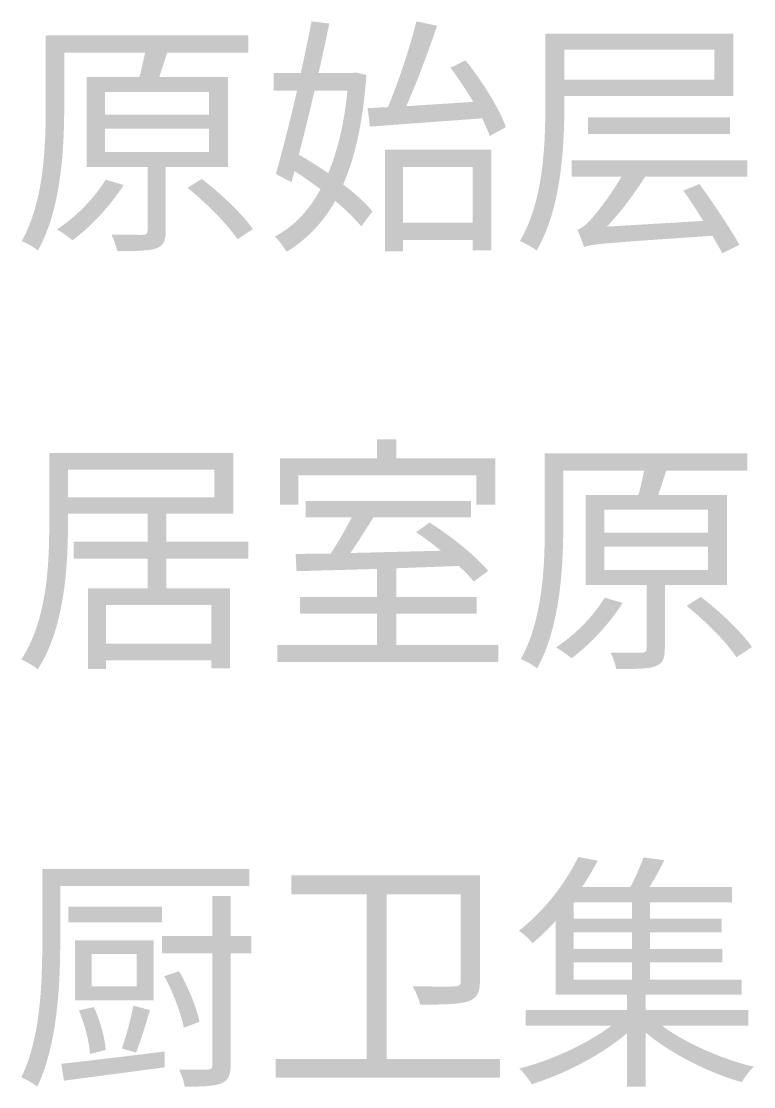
# Model space of a CAD drawing. Header units: millimetres. Extents: x -4600 to 229000, y -4300 to 19460.
# Drawn here: x 178209 to 179050, y 14412 to 15636 of the extents above; entities that cross this region are included whole.
import ezdxf

# ---------------------------------------------------------------- set-up
doc = ezdxf.new("R2010")
doc.units = ezdxf.units.MM
doc.header["$LTSCALE"] = 100
doc.layers.add('R2-LEGEND', color=7, linetype='Continuous', lineweight=18)

# ---------------------------------------------------------------- blocks, each defined once
blk = doc.blocks.new('A05_SHEET')
at = {"layer": 'R2-LEGEND'}
h = blk.add_hatch(color=256, dxfattribs=at)
edge = h.paths.add_edge_path()
edge.add_spline(control_points=[(18542.6, 15635.9), (18539.2, 15617.9), (18534.9, 15597.3), (18530.3, 15576.4)], knot_values=[0, 0, 0, 0, 1, 1, 1, 1], degree=3, periodic=0)
edge.add_line((18530.3, 15576.4), (18499.1, 15576.4))
edge.add_line((18499.1, 15576.4), (18499.1, 15556.3))
edge.add_line((18499.1, 15556.3), (18526, 15556.3))
edge.add_spline(control_points=[(18526, 15556.3), (18517.7, 15520.5), (18508.8, 15485.2), (18501.7, 15460.6)], knot_values=[0, 0, 0, 0, 1, 1, 1, 1], degree=3, periodic=0)
edge.add_line((18501.7, 15460.6), (18519.7, 15451.2))
edge.add_line((18519.7, 15451.2), (18523.2, 15463.8))
edge.add_spline(control_points=[(18523.2, 15463.8), (18533.2, 15457.5), (18543.2, 15450.3), (18553, 15443.1)], knot_values=[0, 0, 0, 0, 1, 1, 1, 1], degree=3, periodic=0)
edge.add_spline(control_points=[(18553, 15443.1), (18539.2, 15417.9), (18521.7, 15399.9), (18500.5, 15388.7)], knot_values=[0, 0, 0, 0, 1, 1, 1, 1], degree=3, periodic=0)
edge.add_spline(control_points=[(18500.5, 15388.7), (18505.1, 15384.4), (18511.1, 15376.4), (18514, 15371.2)], knot_values=[0, 0, 0, 0, 1, 1, 1, 1], degree=3, periodic=0)
edge.add_spline(control_points=[(18514, 15371.2), (18536.6, 15385), (18555.3, 15403.9), (18569.9, 15429.7)], knot_values=[0, 0, 0, 0, 1, 1, 1, 1], degree=3, periodic=0)
edge.add_spline(control_points=[(18569.9, 15429.7), (18581.9, 15419.4), (18592.5, 15409.3), (18599.7, 15400.4)], knot_values=[0, 0, 0, 0, 1, 1, 1, 1], degree=3, periodic=0)
edge.add_line((18599.7, 15400.4), (18612.6, 15417.6))
edge.add_spline(control_points=[(18612.6, 15417.6), (18604.8, 15427.1), (18592.8, 15438), (18579, 15448.6)], knot_values=[0, 0, 0, 0, 1, 1, 1, 1], degree=3, periodic=0)
edge.add_spline(control_points=[(18579, 15448.6), (18593.1, 15480.9), (18602, 15521.9), (18605.7, 15574.3)], knot_values=[0, 0, 0, 0, 1, 1, 1, 1], degree=3, periodic=0)
edge.add_line((18605.7, 15574.3), (18592.8, 15577.2))
edge.add_line((18592.8, 15577.2), (18589.1, 15576.4))
edge.add_line((18589.1, 15576.4), (18550.7, 15576.4))
edge.add_spline(control_points=[(18550.7, 15576.4), (18555.3, 15596.4), (18559.5, 15615.9), (18563, 15633.4)], knot_values=[0, 0, 0, 0, 1, 1, 1, 1], degree=3, periodic=0)
edge.add_line((18563, 15633.4), (18542.6, 15635.9))
edge = h.paths.add_edge_path(flags=0)
edge.add_line((18546.1, 15556.3), (18583.9, 15556.3))
edge.add_spline(control_points=[(18583.9, 15556.3), (18580.2, 15518.8), (18572.7, 15487.3), (18561.8, 15461.5)], knot_values=[0, 0, 0, 0, 1, 1, 1, 1], degree=3, periodic=0)
edge.add_spline(control_points=[(18561.8, 15461.5), (18550.7, 15469.2), (18539.2, 15476.4), (18528, 15482.7)], knot_values=[0, 0, 0, 0, 1, 1, 1, 1], degree=3, periodic=0)
edge.add_spline(control_points=[(18528, 15482.7), (18534.1, 15505.3), (18540.1, 15530.8), (18546.1, 15556.3)], knot_values=[0, 0, 0, 0, 1, 1, 1, 1], degree=3, periodic=0)
h = blk.add_hatch(color=256, dxfattribs=at)
edge = h.paths.add_edge_path()
edge.add_spline(control_points=[(18663, 15635.9), (18655.8, 15606.4), (18642.3, 15565.5), (18630.3, 15537.4)], knot_values=[0, 0, 0, 0, 1, 1, 1, 1], degree=3, periodic=0)
edge.add_line((18630.3, 15537.4), (18607.1, 15536.2))
edge.add_line((18607.1, 15536.2), (18609.7, 15515))
edge.add_line((18609.7, 15515), (18738.6, 15524.5))
edge.add_spline(control_points=[(18738.6, 15524.5), (18742, 15517), (18745.2, 15510.2), (18747.2, 15504.2)], knot_values=[0, 0, 0, 0, 1, 1, 1, 1], degree=3, periodic=0)
edge.add_line((18747.2, 15504.2), (18765.8, 15514.5))
edge.add_spline(control_points=[(18765.8, 15514.5), (18758.4, 15535.4), (18738.6, 15567.5), (18719.4, 15591.2)], knot_values=[0, 0, 0, 0, 1, 1, 1, 1], degree=3, periodic=0)
edge.add_line((18719.4, 15591.2), (18702.2, 15582.7))
edge.add_spline(control_points=[(18702.2, 15582.7), (18711.1, 15570.6), (18720.3, 15556.9), (18728.3, 15543.4)], knot_values=[0, 0, 0, 0, 1, 1, 1, 1], degree=3, periodic=0)
edge.add_line((18728.3, 15543.4), (18651.5, 15538.5))
edge.add_spline(control_points=[(18651.5, 15538.5), (18663.5, 15565.5), (18676.7, 15601.3), (18686.8, 15630.8)], knot_values=[0, 0, 0, 0, 1, 1, 1, 1], degree=3, periodic=0)
edge.add_line((18686.8, 15630.8), (18663, 15635.9))
h = blk.add_hatch(color=256, dxfattribs=at)
edge = h.paths.add_edge_path()
edge.add_line((18284.5, 15572.1), (18284.5, 15468.6))
edge.add_line((18284.5, 15468.6), (18354.4, 15468.6))
edge.add_line((18354.4, 15468.6), (18354.4, 15395.6))
edge.add_spline(control_points=[(18354.4, 15395.6), (18354.4, 15392.1), (18353.3, 15391), (18349, 15390.7)], knot_values=[0, 0, 0, 0, 1, 1, 1, 1], degree=3, periodic=0)
edge.add_spline(control_points=[(18349, 15390.7), (18344.7, 15390.7), (18329.8, 15390.7), (18312.9, 15391)], knot_values=[0, 0, 0, 0, 1, 1, 1, 1], degree=3, periodic=0)
edge.add_spline(control_points=[(18312.9, 15391), (18315.7, 15385.5), (18318.6, 15377.5), (18319.5, 15372.1)], knot_values=[0, 0, 0, 0, 1, 1, 1, 1], degree=3, periodic=0)
edge.add_spline(control_points=[(18319.5, 15372.1), (18341.8, 15372.1), (18355.9, 15372.1), (18364.4, 15375.2), (18373, 15378.4), (18375.3, 15384.1), (18375.3, 15395.3)], knot_values=[0, 0, 0, 0, 1, 1, 1, 2, 2, 2, 2], degree=3, periodic=0)
edge.add_line((18375.3, 15395.3), (18375.3, 15468.6))
edge.add_line((18375.3, 15468.6), (18446.7, 15468.6))
edge.add_line((18446.7, 15468.6), (18446.7, 15572.1))
edge.add_line((18446.7, 15572.1), (18367.9, 15572.1))
edge.add_spline(control_points=[(18367.9, 15572.1), (18370.8, 15580.6), (18373.9, 15590.4), (18376.8, 15599.8)], knot_values=[0, 0, 0, 0, 1, 1, 1, 1], degree=3, periodic=0)
edge.add_line((18376.8, 15599.8), (18470.2, 15599.8))
edge.add_line((18470.2, 15599.8), (18470.2, 15619.9))
edge.add_line((18470.2, 15619.9), (18237.5, 15619.9))
edge.add_line((18237.5, 15619.9), (18237.5, 15536.8))
edge.add_spline(control_points=[(18237.5, 15536.8), (18237.5, 15491.8), (18235.2, 15428.5), (18210, 15383.5)], knot_values=[0, 0, 0, 0, 1, 1, 1, 1], degree=3, periodic=0)
edge.add_spline(control_points=[(18210, 15383.5), (18215.2, 15381.5), (18224.6, 15376.1), (18228.6, 15372.7)], knot_values=[0, 0, 0, 0, 1, 1, 1, 1], degree=3, periodic=0)
edge.add_spline(control_points=[(18228.6, 15372.7), (18255, 15419.6), (18258.7, 15489.3), (18258.7, 15536.8)], knot_values=[0, 0, 0, 0, 1, 1, 1, 1], degree=3, periodic=0)
edge.add_line((18258.7, 15536.8), (18258.7, 15599.8))
edge.add_line((18258.7, 15599.8), (18351.6, 15599.8))
edge.add_spline(control_points=[(18351.6, 15599.8), (18349.8, 15591.5), (18347.5, 15580.9), (18345, 15572.1)], knot_values=[0, 0, 0, 0, 1, 1, 1, 1], degree=3, periodic=0)
edge.add_line((18345, 15572.1), (18284.5, 15572.1))
edge = h.paths.add_edge_path(flags=0)
edge.add_spline(control_points=[(18306.3, 15454), (18293.1, 15432.5), (18271.9, 15410.8), (18250.4, 15397)], knot_values=[0, 0, 0, 0, 1, 1, 1, 1], degree=3, periodic=0)
edge.add_spline(control_points=[(18250.4, 15397), (18255.6, 15393.9), (18264.2, 15387.8), (18268.2, 15384.4)], knot_values=[0, 0, 0, 0, 1, 1, 1, 1], degree=3, periodic=0)
edge.add_spline(control_points=[(18268.2, 15384.4), (18289.1, 15399.9), (18311.7, 15423.9), (18326.9, 15448)], knot_values=[0, 0, 0, 0, 1, 1, 1, 1], degree=3, periodic=0)
edge.add_line((18326.9, 15448), (18306.3, 15454))
edge = h.paths.add_edge_path(flags=0)
edge.add_spline(control_points=[(18400.3, 15444.6), (18421.7, 15427.4), (18446.7, 15402.4), (18457.6, 15385.5)], knot_values=[0, 0, 0, 0, 1, 1, 1, 1], degree=3, periodic=0)
edge.add_line((18457.6, 15385.5), (18475.3, 15397.3))
edge.add_spline(control_points=[(18475.3, 15397.3), (18463.6, 15414.5), (18438.4, 15438.3), (18416.6, 15454.9)], knot_values=[0, 0, 0, 0, 1, 1, 1, 1], degree=3, periodic=0)
edge.add_line((18416.6, 15454.9), (18400.3, 15444.6))
h.paths.add_polyline_path([(18305.7, 15512.5), (18424.9, 15512.5), (18424.9, 15485.8), (18305.7, 15485.8), (18305.7, 15512.5)], flags=0)
h.paths.add_polyline_path([(18305.7, 15554.9), (18424.9, 15554.9), (18424.9, 15528.8), (18305.7, 15528.8), (18305.7, 15554.9)], flags=0)
h = blk.add_hatch(color=256, dxfattribs=at)
edge = h.paths.add_edge_path()
edge.add_line((18811.1, 15621.9), (18811.1, 15538))
edge.add_spline(control_points=[(18811.1, 15538), (18811.1, 15492.4), (18808.5, 15428.5), (18781.9, 15383.5)], knot_values=[0, 0, 0, 0, 1, 1, 1, 1], degree=3, periodic=0)
edge.add_spline(control_points=[(18781.9, 15383.5), (18787.3, 15381.5), (18796.8, 15376.1), (18801.1, 15372.7)], knot_values=[0, 0, 0, 0, 1, 1, 1, 1], degree=3, periodic=0)
edge.add_spline(control_points=[(18801.1, 15372.7), (18828.9, 15419.6), (18832.9, 15489.8), (18832.9, 15538)], knot_values=[0, 0, 0, 0, 1, 1, 1, 1], degree=3, periodic=0)
edge.add_line((18832.9, 15538), (18832.9, 15550.3))
edge.add_line((18832.9, 15550.3), (19026.8, 15550.3))
edge.add_line((19026.8, 15550.3), (19026.8, 15621.9))
edge.add_line((19026.8, 15621.9), (18811.1, 15621.9))
edge = h.paths.add_edge_path(flags=0)
edge.add_spline(control_points=[(18855.5, 15376.7), (18864.4, 15380.1), (18878.1, 15381.2), (19003, 15389.6)], knot_values=[0, 0, 0, 0, 1, 1, 1, 1], degree=3, periodic=0)
edge.add_spline(control_points=[(19003, 15389.6), (19007.3, 15382.1), (19011.4, 15374.9), (19014.2, 15369.5)], knot_values=[0, 0, 0, 0, 1, 1, 1, 1], degree=3, periodic=0)
edge.add_line((19014.2, 15369.5), (19034, 15379.2))
edge.add_spline(control_points=[(19034, 15379.2), (19024.2, 15396.7), (19003.9, 15427.1), (18988.1, 15449.1)], knot_values=[0, 0, 0, 0, 1, 1, 1, 1], degree=3, periodic=0)
edge.add_line((18988.1, 15449.1), (18969.5, 15441.4))
edge.add_spline(control_points=[(18969.5, 15441.4), (18977, 15431.1), (18985, 15418.8), (18992.4, 15406.7)], knot_values=[0, 0, 0, 0, 1, 1, 1, 1], degree=3, periodic=0)
edge.add_line((18992.4, 15406.7), (18881.9, 15400.2))
edge.add_spline(control_points=[(18881.9, 15400.2), (18897, 15416.2), (18912.5, 15436.5), (18925.7, 15457.5)], knot_values=[0, 0, 0, 0, 1, 1, 1, 1], degree=3, periodic=0)
edge.add_line((18925.7, 15457.5), (19043.2, 15457.5))
edge.add_line((19043.2, 15457.5), (19043.2, 15476.4))
edge.add_line((19043.2, 15476.4), (18841.5, 15476.4))
edge.add_line((18841.5, 15476.4), (18841.5, 15457.5))
edge.add_line((18841.5, 15457.5), (18898.5, 15457.5))
edge.add_spline(control_points=[(18898.5, 15457.5), (18885.9, 15435.7), (18869.8, 15415.6), (18864.7, 15409.9), (18858.4, 15402.7), (18852.6, 15397.6), (18847.8, 15396.7)], knot_values=[0, 0, 0, 0, 1, 1, 1, 2, 2, 2, 2], degree=3, periodic=0)
edge.add_spline(control_points=[(18847.8, 15396.7), (18850.3, 15391.3), (18854.1, 15381), (18855.5, 15376.7)], knot_values=[0, 0, 0, 0, 1, 1, 1, 1], degree=3, periodic=0)
h.paths.add_polyline_path([(18832.9, 15603.3), (19005.3, 15603.3), (19005.3, 15568.9), (18832.9, 15568.9), (18832.9, 15603.3)], flags=0)
h.paths.add_polyline_path([(18860.1, 15525.6), (18860.1, 15506.4), (19023.1, 15506.4), (19023.1, 15525.6), (18860.1, 15525.6)], flags=0)
h = blk.add_hatch(color=256, dxfattribs=at)
h.paths.add_polyline_path([(18626.9, 15488.4), (18626.9, 15371.8), (18647.5, 15371.8), (18647.5, 15384.7), (18727.7, 15384.7), (18727.7, 15372.9), (18749.2, 15372.9), (18749.2, 15488.4), (18626.9, 15488.4)])
h.paths.add_polyline_path([(18647.5, 15404.5), (18647.5, 15468.6), (18727.7, 15468.6), (18727.7, 15404.5), (18647.5, 15404.5)], flags=0)
blk.add_hatch(color=256, dxfattribs=at).paths.add_polyline_path([(18506.5, 15133.9), (18506.5, 15080.9), (18527.5, 15080.9), (18527.5, 15114.4), (18732, 15114.4), (18732, 15080.9), (18753.8, 15080.9), (18753.8, 15133.9), (18640.1, 15133.9), (18640.1, 15155.7), (18618, 15155.7), (18618, 15133.9), (18506.5, 15133.9)])
h = blk.add_hatch(color=256, dxfattribs=at)
edge = h.paths.add_edge_path()
edge.add_line((18285.9, 14984.9), (18285.9, 14892.1))
edge.add_line((18285.9, 14892.1), (18306.6, 14892.1))
edge.add_line((18306.6, 14892.1), (18306.6, 14902.1))
edge.add_line((18306.6, 14902.1), (18427.5, 14902.1))
edge.add_line((18427.5, 14902.1), (18427.5, 14892.7))
edge.add_line((18427.5, 14892.7), (18449, 14892.7))
edge.add_line((18449, 14892.7), (18449, 14984.9))
edge.add_line((18449, 14984.9), (18375.9, 14984.9))
edge.add_line((18375.9, 14984.9), (18375.9, 15018.7))
edge.add_line((18375.9, 15018.7), (18470.2, 15018.7))
edge.add_line((18470.2, 15018.7), (18470.2, 15038.2))
edge.add_line((18470.2, 15038.2), (18375.9, 15038.2))
edge.add_line((18375.9, 15038.2), (18375.9, 15070.3))
edge.add_line((18375.9, 15070.3), (18452.7, 15070.3))
edge.add_line((18452.7, 15070.3), (18452.7, 15140.2))
edge.add_line((18452.7, 15140.2), (18241.5, 15140.2))
edge.add_line((18241.5, 15140.2), (18241.5, 15056.8))
edge.add_spline(control_points=[(18241.5, 15056.8), (18241.5, 15011), (18238.7, 14947.7), (18209.5, 14903)], knot_values=[0, 0, 0, 0, 1, 1, 1, 1], degree=3, periodic=0)
edge.add_spline(control_points=[(18209.5, 14903), (18214.9, 14900.7), (18224.4, 14895.2), (18228.4, 14891.8)], knot_values=[0, 0, 0, 0, 1, 1, 1, 1], degree=3, periodic=0)
edge.add_spline(control_points=[(18228.4, 14891.8), (18258.7, 14938.2), (18263, 15008.4), (18263, 15056.8)], knot_values=[0, 0, 0, 0, 1, 1, 1, 1], degree=3, periodic=0)
edge.add_line((18263, 15056.8), (18263, 15070.3))
edge.add_line((18263, 15070.3), (18354.4, 15070.3))
edge.add_line((18354.4, 15070.3), (18354.4, 15038.2))
edge.add_line((18354.4, 15038.2), (18269.6, 15038.2))
edge.add_line((18269.6, 15038.2), (18269.6, 15018.7))
edge.add_line((18269.6, 15018.7), (18354.4, 15018.7))
edge.add_line((18354.4, 15018.7), (18354.4, 14984.9))
edge.add_line((18354.4, 14984.9), (18285.9, 14984.9))
h.paths.add_polyline_path([(18306.6, 14921.3), (18306.6, 14965.7), (18427.5, 14965.7), (18427.5, 14921.3), (18306.6, 14921.3)], flags=0)
h.paths.add_polyline_path([(18263, 15121), (18431.2, 15121), (18431.2, 15089.2), (18263, 15089.2), (18263, 15121)], flags=0)
h = blk.add_hatch(color=256, dxfattribs=at)
edge = h.paths.add_edge_path()
edge.add_line((18857.5, 15092.1), (18857.5, 14988.6))
edge.add_line((18857.5, 14988.6), (18927.4, 14988.6))
edge.add_line((18927.4, 14988.6), (18927.4, 14915.6))
edge.add_spline(control_points=[(18927.4, 14915.6), (18927.4, 14912.1), (18926.3, 14911), (18922, 14910.7)], knot_values=[0, 0, 0, 0, 1, 1, 1, 1], degree=3, periodic=0)
edge.add_spline(control_points=[(18922, 14910.7), (18917.7, 14910.7), (18902.8, 14910.7), (18885.9, 14911)], knot_values=[0, 0, 0, 0, 1, 1, 1, 1], degree=3, periodic=0)
edge.add_spline(control_points=[(18885.9, 14911), (18888.7, 14905.5), (18891.6, 14897.5), (18892.5, 14892.1)], knot_values=[0, 0, 0, 0, 1, 1, 1, 1], degree=3, periodic=0)
edge.add_spline(control_points=[(18892.5, 14892.1), (18914.8, 14892.1), (18928.8, 14892.1), (18937.4, 14895.2), (18946, 14898.4), (18948.3, 14904.1), (18948.3, 14915.3)], knot_values=[0, 0, 0, 0, 1, 1, 1, 2, 2, 2, 2], degree=3, periodic=0)
edge.add_line((18948.3, 14915.3), (18948.3, 14988.6))
edge.add_line((18948.3, 14988.6), (19019.7, 14988.6))
edge.add_line((19019.7, 14988.6), (19019.7, 15092.1))
edge.add_line((19019.7, 15092.1), (18940.9, 15092.1))
edge.add_spline(control_points=[(18940.9, 15092.1), (18943.7, 15100.6), (18946.9, 15110.4), (18949.8, 15119.8)], knot_values=[0, 0, 0, 0, 1, 1, 1, 1], degree=3, periodic=0)
edge.add_line((18949.8, 15119.8), (19043.2, 15119.8))
edge.add_line((19043.2, 15119.8), (19043.2, 15139.9))
edge.add_line((19043.2, 15139.9), (18810.5, 15139.9))
edge.add_line((18810.5, 15139.9), (18810.5, 15056.8))
edge.add_spline(control_points=[(18810.5, 15056.8), (18810.5, 15011.8), (18808.2, 14948.5), (18783, 14903.5)], knot_values=[0, 0, 0, 0, 1, 1, 1, 1], degree=3, periodic=0)
edge.add_spline(control_points=[(18783, 14903.5), (18788.2, 14901.5), (18797.6, 14896.1), (18801.6, 14892.7)], knot_values=[0, 0, 0, 0, 1, 1, 1, 1], degree=3, periodic=0)
edge.add_spline(control_points=[(18801.6, 14892.7), (18828, 14939.6), (18831.7, 15009.3), (18831.7, 15056.8)], knot_values=[0, 0, 0, 0, 1, 1, 1, 1], degree=3, periodic=0)
edge.add_line((18831.7, 15056.8), (18831.7, 15119.8))
edge.add_line((18831.7, 15119.8), (18924.5, 15119.8))
edge.add_spline(control_points=[(18924.5, 15119.8), (18922.8, 15111.5), (18920.5, 15100.9), (18918, 15092.1)], knot_values=[0, 0, 0, 0, 1, 1, 1, 1], degree=3, periodic=0)
edge.add_line((18918, 15092.1), (18857.5, 15092.1))
edge = h.paths.add_edge_path(flags=0)
edge.add_spline(control_points=[(18879.3, 14974), (18866.1, 14952.5), (18844.9, 14930.8), (18823.4, 14917)], knot_values=[0, 0, 0, 0, 1, 1, 1, 1], degree=3, periodic=0)
edge.add_spline(control_points=[(18823.4, 14917), (18828.6, 14913.9), (18837.2, 14907.8), (18841.2, 14904.4)], knot_values=[0, 0, 0, 0, 1, 1, 1, 1], degree=3, periodic=0)
edge.add_spline(control_points=[(18841.2, 14904.4), (18862.1, 14919.9), (18884.7, 14943.9), (18899.9, 14968)], knot_values=[0, 0, 0, 0, 1, 1, 1, 1], degree=3, periodic=0)
edge.add_line((18899.9, 14968), (18879.3, 14974))
edge = h.paths.add_edge_path(flags=0)
edge.add_spline(control_points=[(18973.2, 14964.6), (18994.7, 14947.4), (19019.7, 14922.4), (19030.5, 14905.5)], knot_values=[0, 0, 0, 0, 1, 1, 1, 1], degree=3, periodic=0)
edge.add_line((19030.5, 14905.5), (19048.3, 14917.3))
edge.add_spline(control_points=[(19048.3, 14917.3), (19036.6, 14934.5), (19011.4, 14958.3), (18989.6, 14974.9)], knot_values=[0, 0, 0, 0, 1, 1, 1, 1], degree=3, periodic=0)
edge.add_line((18989.6, 14974.9), (18973.2, 14964.6))
h.paths.add_polyline_path([(18878.7, 15032.5), (18997.9, 15032.5), (18997.9, 15005.8), (18878.7, 15005.8), (18878.7, 15032.5)], flags=0)
h.paths.add_polyline_path([(18878.7, 15074.9), (18997.9, 15074.9), (18997.9, 15048.8), (18878.7, 15048.8), (18878.7, 15074.9)], flags=0)
h = blk.add_hatch(color=256, dxfattribs=at)
edge = h.paths.add_edge_path()
edge.add_spline(control_points=[(18662.7, 15049.1), (18672.1, 15043.1), (18681.9, 15035.6), (18691.3, 15027.9)], knot_values=[0, 0, 0, 0, 1, 1, 1, 1], degree=3, periodic=0)
edge.add_line((18691.3, 15027.9), (18587.3, 15025.3))
edge.add_spline(control_points=[(18587.3, 15025.3), (18595.9, 15037.9), (18605.4, 15052.8), (18613.7, 15066.3)], knot_values=[0, 0, 0, 0, 1, 1, 1, 1], degree=3, periodic=0)
edge.add_line((18613.7, 15066.3), (18725.7, 15066.3))
edge.add_line((18725.7, 15066.3), (18725.7, 15085.2))
edge.add_line((18725.7, 15085.2), (18535.8, 15085.2))
edge.add_line((18535.8, 15085.2), (18535.8, 15066.3))
edge.add_line((18535.8, 15066.3), (18588.8, 15066.3))
edge.add_spline(control_points=[(18588.8, 15066.3), (18581.9, 15052.8), (18573, 15037.3), (18564.7, 15024.7)], knot_values=[0, 0, 0, 0, 1, 1, 1, 1], degree=3, periodic=0)
edge.add_line((18564.7, 15024.7), (18524.3, 15024.2))
edge.add_line((18524.3, 15024.2), (18525.5, 15004.4))
edge.add_line((18525.5, 15004.4), (18618, 15007))
edge.add_line((18618, 15007), (18618, 14974.6))
edge.add_line((18618, 14974.6), (18529.5, 14974.6))
edge.add_line((18529.5, 14974.6), (18529.5, 14955.7))
edge.add_line((18529.5, 14955.7), (18618, 14955.7))
edge.add_line((18618, 14955.7), (18618, 14919.6))
edge.add_line((18618, 14919.6), (18503.4, 14919.6))
edge.add_line((18503.4, 14919.6), (18503.4, 14900.1))
edge.add_line((18503.4, 14900.1), (18757.2, 14900.1))
edge.add_line((18757.2, 14900.1), (18757.2, 14919.6))
edge.add_line((18757.2, 14919.6), (18640.1, 14919.6))
edge.add_line((18640.1, 14919.6), (18640.1, 14955.7))
edge.add_line((18640.1, 14955.7), (18732.3, 14955.7))
edge.add_line((18732.3, 14955.7), (18732.3, 14974.6))
edge.add_line((18732.3, 14974.6), (18640.1, 14974.6))
edge.add_line((18640.1, 14974.6), (18640.1, 15007.8))
edge.add_line((18640.1, 15007.8), (18711.7, 15010.4))
edge.add_spline(control_points=[(18711.7, 15010.4), (18718.6, 15004.1), (18724.6, 14998.1), (18728.9, 14992.6)], knot_values=[0, 0, 0, 0, 1, 1, 1, 1], degree=3, periodic=0)
edge.add_line((18728.9, 14992.6), (18745.5, 15004.7))
edge.add_spline(control_points=[(18745.5, 15004.7), (18731.7, 15021.6), (18702.5, 15044.8), (18678.2, 15060.3)], knot_values=[0, 0, 0, 0, 1, 1, 1, 1], degree=3, periodic=0)
edge.add_line((18678.2, 15060.3), (18662.7, 15049.1))
h = blk.add_hatch(color=256, dxfattribs=at)
edge = h.paths.add_edge_path()
edge.add_spline(control_points=[(18848.9, 14676.2), (18836.3, 14649.9), (18812.8, 14616.6), (18780.7, 14591.4)], knot_values=[0, 0, 0, 0, 1, 1, 1, 1], degree=3, periodic=0)
edge.add_spline(control_points=[(18780.7, 14591.4), (18785.6, 14588.3), (18792.8, 14582), (18796.2, 14577.1)], knot_values=[0, 0, 0, 0, 1, 1, 1, 1], degree=3, periodic=0)
edge.add_spline(control_points=[(18796.2, 14577.1), (18805.9, 14585.1), (18814.8, 14593.7), (18822.8, 14602.6)], knot_values=[0, 0, 0, 0, 1, 1, 1, 1], degree=3, periodic=0)
edge.add_line((18822.8, 14602.6), (18822.8, 14518.1))
edge.add_line((18822.8, 14518.1), (18904.8, 14518.1))
edge.add_line((18904.8, 14518.1), (18904.8, 14500.3))
edge.add_line((18904.8, 14500.3), (18788.5, 14500.3))
edge.add_line((18788.5, 14500.3), (18788.5, 14482.3))
edge.add_line((18788.5, 14482.3), (18886.7, 14482.3))
edge.add_spline(control_points=[(18886.7, 14482.3), (18859.2, 14461.4), (18817.4, 14442.4), (18781.3, 14433.3)], knot_values=[0, 0, 0, 0, 1, 1, 1, 1], degree=3, periodic=0)
edge.add_spline(control_points=[(18781.3, 14433.3), (18786.2, 14428.7), (18792.2, 14420.7), (18795.6, 14415.2)], knot_values=[0, 0, 0, 0, 1, 1, 1, 1], degree=3, periodic=0)
edge.add_spline(control_points=[(18795.6, 14415.2), (18832.3, 14426.7), (18875.3, 14448.5), (18904.8, 14473.7)], knot_values=[0, 0, 0, 0, 1, 1, 1, 1], degree=3, periodic=0)
edge.add_line((18904.8, 14473.7), (18904.8, 14412.4))
edge.add_line((18904.8, 14412.4), (18926.3, 14412.4))
edge.add_line((18926.3, 14412.4), (18926.3, 14474.5))
edge.add_spline(control_points=[(18926.3, 14474.5), (18955.5, 14449.9), (18999, 14428.4), (19036.6, 14417.5)], knot_values=[0, 0, 0, 0, 1, 1, 1, 1], degree=3, periodic=0)
edge.add_spline(control_points=[(19036.6, 14417.5), (19039.7, 14423), (19045.7, 14430.7), (19050.3, 14435.3)], knot_values=[0, 0, 0, 0, 1, 1, 1, 1], degree=3, periodic=0)
edge.add_spline(control_points=[(19050.3, 14435.3), (19014.2, 14443.9), (18972.7, 14461.9), (18945.2, 14482.3)], knot_values=[0, 0, 0, 0, 1, 1, 1, 1], degree=3, periodic=0)
edge.add_line((18945.2, 14482.3), (19044.3, 14482.3))
edge.add_line((19044.3, 14482.3), (19044.3, 14500.3))
edge.add_line((19044.3, 14500.3), (18926.3, 14500.3))
edge.add_line((18926.3, 14500.3), (18926.3, 14518.1))
edge.add_line((18926.3, 14518.1), (19036.6, 14518.1))
edge.add_line((19036.6, 14518.1), (19036.6, 14535.3))
edge.add_line((19036.6, 14535.3), (18931.1, 14535.3))
edge.add_line((18931.1, 14535.3), (18931.1, 14555))
edge.add_line((18931.1, 14555), (19014.5, 14555))
edge.add_line((19014.5, 14555), (19014.5, 14570.5))
edge.add_line((19014.5, 14570.5), (18931.1, 14570.5))
edge.add_line((18931.1, 14570.5), (18931.1, 14589.7))
edge.add_line((18931.1, 14589.7), (19013.6, 14589.7))
edge.add_line((19013.6, 14589.7), (19013.6, 14605.2))
edge.add_line((19013.6, 14605.2), (18931.1, 14605.2))
edge.add_line((18931.1, 14605.2), (18931.1, 14624.1))
edge.add_line((18931.1, 14624.1), (19025.4, 14624.1))
edge.add_line((19025.4, 14624.1), (19025.4, 14641.8))
edge.add_line((19025.4, 14641.8), (18930.8, 14641.8))
edge.add_spline(control_points=[(18930.8, 14641.8), (18936.6, 14651), (18942.6, 14661.9), (18947.7, 14672.5)], knot_values=[0, 0, 0, 0, 1, 1, 1, 1], degree=3, periodic=0)
edge.add_line((18947.7, 14672.5), (18923.7, 14675.7))
edge.add_spline(control_points=[(18923.7, 14675.7), (18920.5, 14665.9), (18914.5, 14652.7), (18908.8, 14641.8)], knot_values=[0, 0, 0, 0, 1, 1, 1, 1], degree=3, periodic=0)
edge.add_line((18908.8, 14641.8), (18853.5, 14641.8))
edge.add_spline(control_points=[(18853.5, 14641.8), (18860.1, 14652.2), (18866.1, 14662.2), (18871.3, 14671.9)], knot_values=[0, 0, 0, 0, 1, 1, 1, 1], degree=3, periodic=0)
edge.add_line((18871.3, 14671.9), (18848.9, 14676.2))
h.paths.add_polyline_path([(18910.5, 14555), (18910.5, 14535.3), (18843.5, 14535.3), (18843.5, 14555), (18910.5, 14555)], flags=0)
h.paths.add_polyline_path([(18910.5, 14589.7), (18910.5, 14570.5), (18843.5, 14570.5), (18843.5, 14589.7), (18910.5, 14589.7)], flags=0)
h.paths.add_polyline_path([(18910.5, 14605.2), (18843.5, 14605.2), (18843.5, 14624.1), (18910.5, 14624.1), (18910.5, 14605.2)], flags=0)
h = blk.add_hatch(color=256, dxfattribs=at)
edge = h.paths.add_edge_path()
edge.add_line((18233.5, 14662.2), (18233.5, 14577.1))
edge.add_spline(control_points=[(18233.5, 14577.1), (18233.5, 14531.8), (18231.5, 14468.2), (18209.5, 14423)], knot_values=[0, 0, 0, 0, 1, 1, 1, 1], degree=3, periodic=0)
edge.add_spline(control_points=[(18209.5, 14423), (18214.6, 14421), (18224.1, 14415.5), (18227.8, 14412.4)], knot_values=[0, 0, 0, 0, 1, 1, 1, 1], degree=3, periodic=0)
edge.add_spline(control_points=[(18227.8, 14412.4), (18250.7, 14459.6), (18254.1, 14529.5), (18254.1, 14577.1)], knot_values=[0, 0, 0, 0, 1, 1, 1, 1], degree=3, periodic=0)
edge.add_line((18254.1, 14577.1), (18254.1, 14643))
edge.add_line((18254.1, 14643), (18471.3, 14643))
edge.add_line((18471.3, 14643), (18471.3, 14662.2))
edge.add_line((18471.3, 14662.2), (18233.5, 14662.2))
edge = h.paths.add_edge_path(flags=0)
edge.add_line((18428.9, 14631.5), (18428.9, 14585.4))
edge.add_line((18428.9, 14585.4), (18371, 14585.4))
edge.add_line((18371, 14585.4), (18371, 14565.6))
edge.add_line((18371, 14565.6), (18428.9, 14565.6))
edge.add_line((18428.9, 14565.6), (18428.9, 14437.6))
edge.add_spline(control_points=[(18428.9, 14437.6), (18428.9, 14433.6), (18427.8, 14432.1), (18423.5, 14432.1)], knot_values=[0, 0, 0, 0, 1, 1, 1, 1], degree=3, periodic=0)
edge.add_spline(control_points=[(18423.5, 14432.1), (18419.2, 14431.8), (18405.4, 14431.8), (18390.5, 14432.1)], knot_values=[0, 0, 0, 0, 1, 1, 1, 1], degree=3, periodic=0)
edge.add_spline(control_points=[(18390.5, 14432.1), (18393.4, 14426.7), (18396.2, 14417.8), (18397.1, 14412.4)], knot_values=[0, 0, 0, 0, 1, 1, 1, 1], degree=3, periodic=0)
edge.add_spline(control_points=[(18397.1, 14412.4), (18417.7, 14412.4), (18430.9, 14412.9), (18438.9, 14416.1)], knot_values=[0, 0, 0, 0, 1, 1, 1, 1], degree=3, periodic=0)
edge.add_spline(control_points=[(18438.9, 14416.1), (18447, 14419.5), (18449.8, 14425.3), (18449.8, 14437.6)], knot_values=[0, 0, 0, 0, 1, 1, 1, 1], degree=3, periodic=0)
edge.add_line((18449.8, 14437.6), (18449.8, 14565.6))
edge.add_line((18449.8, 14565.6), (18473.6, 14565.6))
edge.add_line((18473.6, 14565.6), (18473.6, 14585.4))
edge.add_line((18473.6, 14585.4), (18449.8, 14585.4))
edge.add_line((18449.8, 14585.4), (18449.8, 14631.5))
edge.add_line((18449.8, 14631.5), (18428.9, 14631.5))
edge = h.paths.add_edge_path(flags=0)
edge.add_spline(control_points=[(18373.6, 14539.3), (18383.9, 14520.7), (18393.1, 14495.7), (18396, 14480)], knot_values=[0, 0, 0, 0, 1, 1, 1, 1], degree=3, periodic=0)
edge.add_line((18396, 14480), (18414, 14486.9))
edge.add_spline(control_points=[(18414, 14486.9), (18411.1, 14502.3), (18401.1, 14527), (18390.5, 14545)], knot_values=[0, 0, 0, 0, 1, 1, 1, 1], degree=3, periodic=0)
edge.add_line((18390.5, 14545), (18373.6, 14539.3))
h.paths.add_polyline_path([(18271.1, 14580.5), (18271.1, 14511.5), (18361.6, 14511.5), (18361.6, 14580.5), (18271.1, 14580.5)], flags=0)
h.paths.add_polyline_path([(18290.2, 14564.8), (18341.8, 14564.8), (18341.8, 14527.5), (18290.2, 14527.5), (18290.2, 14564.8)], flags=0)
edge = h.paths.add_edge_path(flags=0)
edge.add_line((18255.3, 14438.7), (18258.4, 14419.2))
edge.add_spline(control_points=[(18258.4, 14419.2), (18289.4, 14423.5), (18332.6, 14429), (18374.2, 14434.7)], knot_values=[0, 0, 0, 0, 1, 1, 1, 1], degree=3, periodic=0)
edge.add_line((18374.2, 14434.7), (18373.9, 14452.8))
edge.add_spline(control_points=[(18373.9, 14452.8), (18330.1, 14447.3), (18284.8, 14441.9), (18255.3, 14438.7)], knot_values=[0, 0, 0, 0, 1, 1, 1, 1], degree=3, periodic=0)
h.paths.add_polyline_path([(18263.6, 14619.2), (18263.6, 14601.2), (18370.8, 14601.2), (18370.8, 14619.2), (18263.6, 14619.2)], flags=0)
edge = h.paths.add_edge_path(flags=0)
edge.add_spline(control_points=[(18338.1, 14505.5), (18335.5, 14490.9), (18329.5, 14469.4), (18324.9, 14456.2)], knot_values=[0, 0, 0, 0, 1, 1, 1, 1], degree=3, periodic=0)
edge.add_line((18324.9, 14456.2), (18341.2, 14451.6))
edge.add_spline(control_points=[(18341.2, 14451.6), (18346.1, 14463.9), (18352.1, 14483.4), (18357.3, 14500.3)], knot_values=[0, 0, 0, 0, 1, 1, 1, 1], degree=3, periodic=0)
edge.add_line((18357.3, 14500.3), (18338.1, 14505.5))
edge = h.paths.add_edge_path(flags=0)
edge.add_spline(control_points=[(18275.6, 14500), (18282.2, 14484), (18287.7, 14463.1), (18288.2, 14449.9)], knot_values=[0, 0, 0, 0, 1, 1, 1, 1], degree=3, periodic=0)
edge.add_line((18288.2, 14449.9), (18306.3, 14454.5))
edge.add_spline(control_points=[(18306.3, 14454.5), (18305.7, 14467.7), (18300, 14488), (18292.8, 14503.8)], knot_values=[0, 0, 0, 0, 1, 1, 1, 1], degree=3, periodic=0)
edge.add_line((18292.8, 14503.8), (18275.6, 14500))
h = blk.add_hatch(color=256, dxfattribs=at)
edge = h.paths.add_edge_path()
edge.add_line((18519.4, 14655), (18519.4, 14633.3))
edge.add_line((18519.4, 14633.3), (18606, 14633.3))
edge.add_line((18606, 14633.3), (18606, 14444.2))
edge.add_line((18606, 14444.2), (18501.4, 14444.2))
edge.add_line((18501.4, 14444.2), (18501.4, 14422.7))
edge.add_line((18501.4, 14422.7), (18758.9, 14422.7))
edge.add_line((18758.9, 14422.7), (18758.9, 14444.2))
edge.add_line((18758.9, 14444.2), (18628.9, 14444.2))
edge.add_line((18628.9, 14444.2), (18628.9, 14633.3))
edge.add_line((18628.9, 14633.3), (18714, 14633.3))
edge.add_line((18714, 14633.3), (18714, 14533.8))
edge.add_spline(control_points=[(18714, 14533.8), (18714, 14529.3), (18712.5, 14527.8), (18706.8, 14527.5), (18700.8, 14527.3), (18680.7, 14527.3), (18658.7, 14527.8)], knot_values=[0, 0, 0, 0, 1, 1, 1, 2, 2, 2, 2], degree=3, periodic=0)
edge.add_spline(control_points=[(18658.7, 14527.8), (18662.1, 14522.1), (18666.1, 14512.6), (18667.3, 14506.6)], knot_values=[0, 0, 0, 0, 1, 1, 1, 1], degree=3, periodic=0)
edge.add_spline(control_points=[(18667.3, 14506.6), (18693.6, 14506.6), (18711.7, 14506.9), (18722.3, 14510.3)], knot_values=[0, 0, 0, 0, 1, 1, 1, 1], degree=3, periodic=0)
edge.add_spline(control_points=[(18722.3, 14510.3), (18732.9, 14514.1), (18736, 14520.7), (18736, 14533.3)], knot_values=[0, 0, 0, 0, 1, 1, 1, 1], degree=3, periodic=0)
edge.add_line((18736, 14533.3), (18736, 14655))
edge.add_line((18736, 14655), (18519.4, 14655))

msp = doc.modelspace()

# ---------------------------------------------------------------- block references
msp.add_blockref('A05_SHEET', (160000, 0))

doc.saveas('drawing.dxf')
